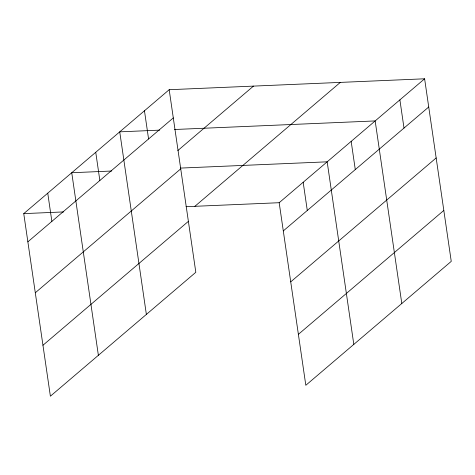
<?xml version="1.0" encoding="UTF-8"?>
<svg xmlns="http://www.w3.org/2000/svg" width="475" height="475" viewBox="0 0 475 475"><rect width="100%" height="100%" fill="white"/><g stroke="black" fill="none" stroke-linecap="round" stroke-linejoin="round"><path stroke-width="0.71" d="M169.183 89.71L195.819 272.288L50.386 396.203L23.75 213.625L169.183 89.71L424.614 78.797L451.25 261.375L305.817 385.29L279.181 202.712L424.614 78.797M27.865 241.828L173.298 117.913M177.798 150.587L253.478 86.112M35.298 292.772L180.732 168.857M194.887 206.31L340.326 82.401M42.952 345.26L188.391 221.344M283.296 230.915L428.729 107M290.724 281.859L436.163 157.943M298.383 334.347L443.816 210.431M159.665 130.132L119.736 131.842L146.371 314.42M174.456 129.503L375.167 120.929L401.803 303.507M111.673 171.024L71.743 172.734L98.378 355.312M180.322 168.097L327.174 161.821L353.81 344.399M23.75 213.625L63.68 211.915M186.058 206.69L279.181 202.712M399.891 99.863L404.005 128.066M351.168 141.372L355.282 169.575M303.175 182.263L307.289 210.467M144.459 110.776L148.574 138.979M95.742 152.285L99.857 180.488M47.749 193.177L51.864 221.38"/></g></svg>
